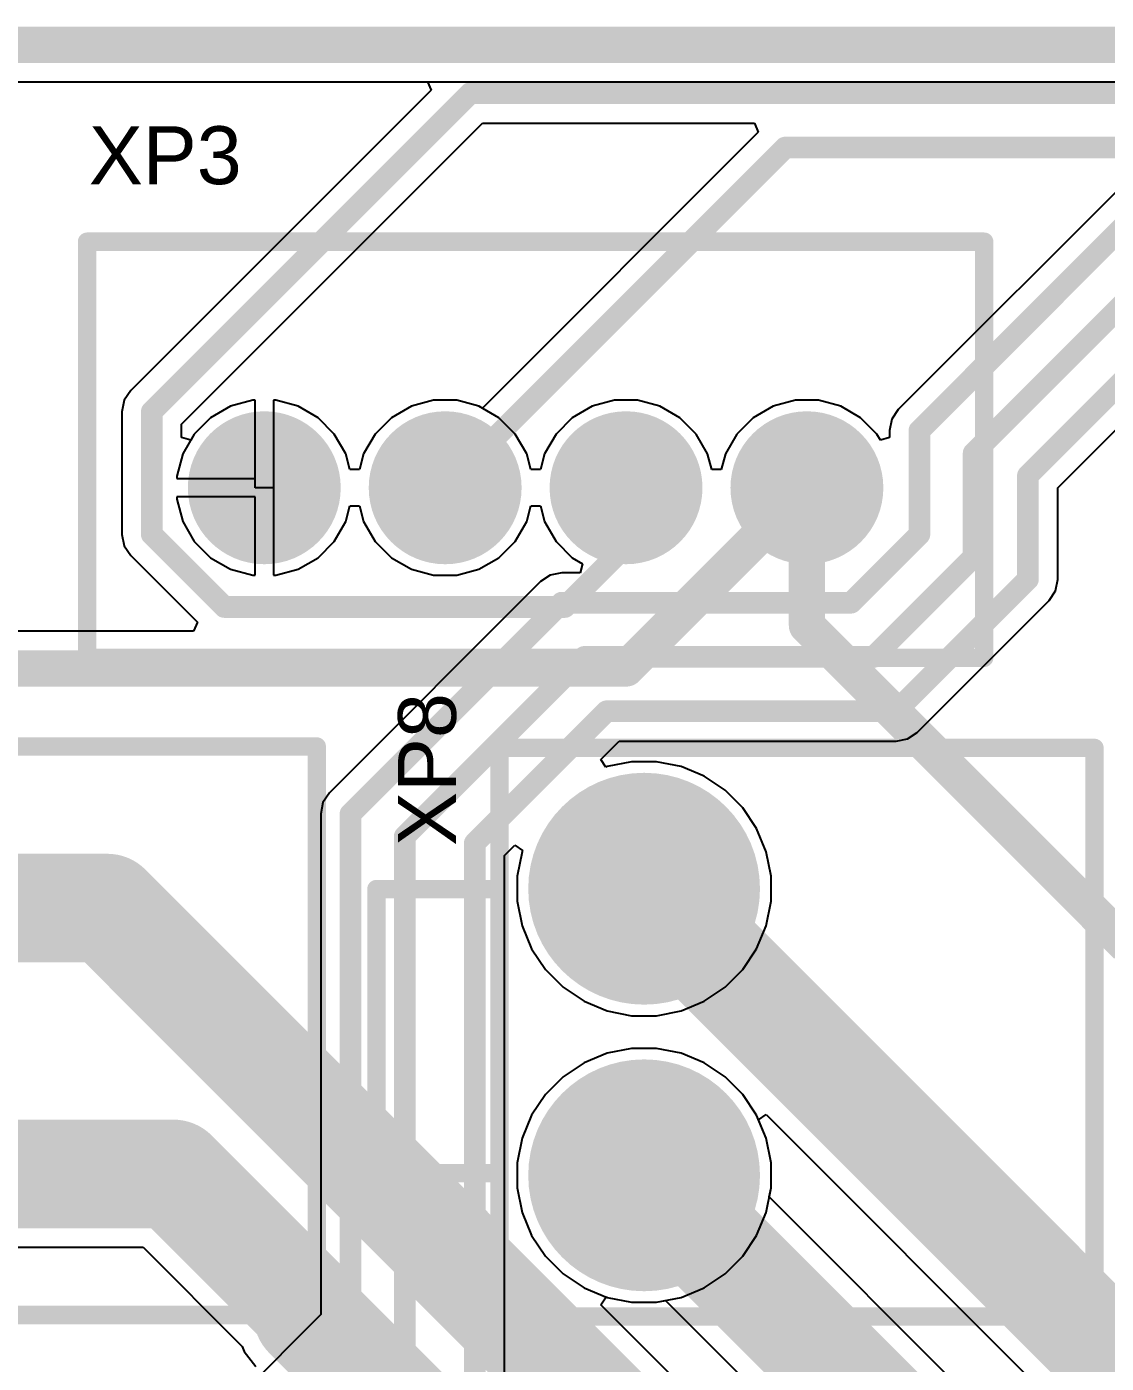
# Model space of a CAD drawing. Header units: inches. Extents: x -0.01 to 4.3, y -0.01 to 7.88.
# Drawn here: x 0.343 to 0.931, y 3.658 to 4.385 of the extents above; entities that cross this region are included whole.
import ezdxf

# ---------------------------------------------------------------- set-up
doc = ezdxf.new("R2010")
doc.units = ezdxf.units.IN
doc.header["$MEASUREMENT"] = 0
for name, color, linetype in [('Bottom Layer', 5, 'Continuous'), ('Bottom Solder', 6, 'Continuous'), ('Mechanical 1', 6, 'Continuous'), ('Multi-Layer', 9, 'Continuous'), ('Pad Holes', 156, 'Continuous'), ('Top Layer', 1, 'Continuous'), ('Top Overlay', 2, 'Continuous'), ('Top Solder', 216, 'Continuous')]:
    doc.layers.add(name, color=color, linetype=linetype)
doc.styles.add('Arial', font='', dxfattribs={"height": 0.2})
doc.styles.get('Arial').set_extended_font_data('Arial')

# ---------------------------------------------------------------- blocks, each defined once
blk = doc.blocks.new('B2P_VH_9')
at = {"layer": 'Bottom Layer'}
h = blk.add_hatch(color=5, dxfattribs=at)
edge = h.paths.add_edge_path()
edge.add_arc((-0.07795, 0), 0.05906, 0, 360)
h = blk.add_hatch(color=5, dxfattribs=at)
edge = h.paths.add_edge_path()
edge.add_arc((0.07795, 0), 0.05906, 0, 360)
at = {"layer": 'Bottom Solder'}
h = blk.add_hatch(color=6, dxfattribs=at)
edge = h.paths.add_edge_path()
edge.add_arc((-0.07795, 0), 0.06306, 0, 360)
h = blk.add_hatch(color=6, dxfattribs=at)
edge = h.paths.add_edge_path()
edge.add_arc((0.07795, 0), 0.06306, 0, 360)
at = {"layer": 'Multi-Layer'}
h = blk.add_hatch(color=9, dxfattribs=at)
edge = h.paths.add_edge_path()
edge.add_arc((-0.07795, 0), 0.05906, 0, 360)
h = blk.add_hatch(color=9, dxfattribs=at)
edge = h.paths.add_edge_path()
edge.add_arc((0.07795, 0), 0.05906, 0, 360)
at = {"layer": 'Pad Holes'}
h = blk.add_hatch(color=7, dxfattribs=at)
edge = h.paths.add_edge_path()
edge.add_arc((-0.07795, 0), 0.03248, 0, 360)
h = blk.add_hatch(color=7, dxfattribs=at)
edge = h.paths.add_edge_path()
edge.add_arc((0.07795, 0), 0.03248, 0, 360)
at = {"layer": 'Top Layer'}
h = blk.add_hatch(color=1, dxfattribs=at)
edge = h.paths.add_edge_path()
edge.add_arc((-0.07795, 0), 0.05906, 0, 360)
h = blk.add_hatch(color=1, dxfattribs=at)
edge = h.paths.add_edge_path()
edge.add_arc((0.07795, 0), 0.05906, 0, 360)
at = {"layer": 'Top Solder'}
h = blk.add_hatch(color=216, dxfattribs=at)
edge = h.paths.add_edge_path()
edge.add_arc((-0.07795, 0), 0.06306, 0, 360)
h = blk.add_hatch(color=216, dxfattribs=at)
edge = h.paths.add_edge_path()
edge.add_arc((0.07795, 0), 0.06306, 0, 360)
at = {"layer": 'Top Overlay'}
for points in [[(-0.07677, 0.14567, 0.01, 0.01, 0), (0.07776, 0.14567, 0.01, 0.01, 0)], [(-0.07677, 0.14567, 0.01, 0.01, 0), (-0.07677, 0.07874, 0.01, 0.01, 0)], [(0.07776, 0.14567, 0.01, 0.01, 0), (0.07776, 0.07874, 0.01, 0.01, 0)], [(-0.15472, 0.07874, 0.01, 0.01, 0), (0.15453, 0.07874, 0.01, 0.01, 0)], [(-0.15472, 0.07874, 0.01, 0.01, 0), (-0.15472, -0.24508, 0.01, 0.01, 0)], [(0.15453, 0.07874, 0.01, 0.01, 0), (0.15453, -0.24508, 0.01, 0.01, 0)], [(-0.15472, -0.24508, 0.01, 0.01, 0), (0.15453, -0.24508, 0.01, 0.01, 0)]]:
    blk.add_lwpolyline(points, format="xyseb", dxfattribs=at)
for points in [[(-0.07927, 0.14567, 0.005, 0.005, 1), (-0.07427, 0.14567, 0.005, 0.005, 1)], [(-0.07927, 0.14567, 0.005, 0.005, 1), (-0.07427, 0.14567, 0.005, 0.005, 1)], [(0.07526, 0.14567, 0.005, 0.005, 1), (0.08026, 0.14567, 0.005, 0.005, 1)], [(0.07526, 0.14567, 0.005, 0.005, 1), (0.08026, 0.14567, 0.005, 0.005, 1)], [(-0.15722, 0.07874, 0.005, 0.005, 1), (-0.15222, 0.07874, 0.005, 0.005, 1)], [(-0.15722, 0.07874, 0.005, 0.005, 1), (-0.15222, 0.07874, 0.005, 0.005, 1)], [(-0.07927, 0.07874, 0.005, 0.005, 1), (-0.07427, 0.07874, 0.005, 0.005, 1)], [(0.07526, 0.07874, 0.005, 0.005, 1), (0.08026, 0.07874, 0.005, 0.005, 1)], [(0.15203, 0.07874, 0.005, 0.005, 1), (0.15703, 0.07874, 0.005, 0.005, 1)], [(0.15203, 0.07874, 0.005, 0.005, 1), (0.15703, 0.07874, 0.005, 0.005, 1)], [(-0.15722, -0.24508, 0.005, 0.005, 1), (-0.15222, -0.24508, 0.005, 0.005, 1)], [(-0.15722, -0.24508, 0.005, 0.005, 1), (-0.15222, -0.24508, 0.005, 0.005, 1)], [(0.15203, -0.24508, 0.005, 0.005, 1), (0.15703, -0.24508, 0.005, 0.005, 1)], [(0.15203, -0.24508, 0.005, 0.005, 1), (0.15703, -0.24508, 0.005, 0.005, 1)]]:
    blk.add_lwpolyline(points, format="xyseb", close=True, dxfattribs=at)
blk = doc.blocks.new('B2P_VH_10')
at = {"layer": 'Bottom Layer'}
h = blk.add_hatch(color=5, dxfattribs=at)
edge = h.paths.add_edge_path()
edge.add_arc((-0.07795, 0), 0.05906, 0, 360)
h = blk.add_hatch(color=5, dxfattribs=at)
edge = h.paths.add_edge_path()
edge.add_arc((0.07795, 0), 0.05906, 0, 360)
at = {"layer": 'Bottom Solder'}
h = blk.add_hatch(color=6, dxfattribs=at)
edge = h.paths.add_edge_path()
edge.add_arc((-0.07795, 0), 0.06306, 0, 360)
h = blk.add_hatch(color=6, dxfattribs=at)
edge = h.paths.add_edge_path()
edge.add_arc((0.07795, 0), 0.06306, 0, 360)
at = {"layer": 'Multi-Layer'}
h = blk.add_hatch(color=9, dxfattribs=at)
edge = h.paths.add_edge_path()
edge.add_arc((-0.07795, 0), 0.05906, 0, 360)
h = blk.add_hatch(color=9, dxfattribs=at)
edge = h.paths.add_edge_path()
edge.add_arc((0.07795, 0), 0.05906, 0, 360)
at = {"layer": 'Pad Holes'}
h = blk.add_hatch(color=7, dxfattribs=at)
edge = h.paths.add_edge_path()
edge.add_arc((-0.07795, 0), 0.03248, 0, 360)
h = blk.add_hatch(color=7, dxfattribs=at)
edge = h.paths.add_edge_path()
edge.add_arc((0.07795, 0), 0.03248, 0, 360)
at = {"layer": 'Top Layer'}
h = blk.add_hatch(color=1, dxfattribs=at)
edge = h.paths.add_edge_path()
edge.add_arc((-0.07795, 0), 0.05906, 0, 360)
h = blk.add_hatch(color=1, dxfattribs=at)
edge = h.paths.add_edge_path()
edge.add_arc((0.07795, 0), 0.05906, 0, 360)
at = {"layer": 'Top Solder'}
h = blk.add_hatch(color=216, dxfattribs=at)
edge = h.paths.add_edge_path()
edge.add_arc((-0.07795, 0), 0.06306, 0, 360)
h = blk.add_hatch(color=216, dxfattribs=at)
edge = h.paths.add_edge_path()
edge.add_arc((0.07795, 0), 0.06306, 0, 360)
at = {"layer": 'Top Overlay'}
for points in [[(-0.07677, 0.14567, 0.01, 0.01, 0), (0.07776, 0.14567, 0.01, 0.01, 0)], [(-0.07677, 0.14567, 0.01, 0.01, 0), (-0.07677, 0.07874, 0.01, 0.01, 0)], [(0.07776, 0.14567, 0.01, 0.01, 0), (0.07776, 0.07874, 0.01, 0.01, 0)], [(-0.15472, 0.07874, 0.01, 0.01, 0), (0.15453, 0.07874, 0.01, 0.01, 0)], [(-0.15472, 0.07874, 0.01, 0.01, 0), (-0.15472, -0.24508, 0.01, 0.01, 0)], [(0.15453, 0.07874, 0.01, 0.01, 0), (0.15453, -0.24508, 0.01, 0.01, 0)], [(-0.15472, -0.24508, 0.01, 0.01, 0), (0.15453, -0.24508, 0.01, 0.01, 0)]]:
    blk.add_lwpolyline(points, format="xyseb", dxfattribs=at)
for points in [[(-0.07927, 0.14567, 0.005, 0.005, 1), (-0.07427, 0.14567, 0.005, 0.005, 1)], [(-0.07927, 0.14567, 0.005, 0.005, 1), (-0.07427, 0.14567, 0.005, 0.005, 1)], [(0.07526, 0.14567, 0.005, 0.005, 1), (0.08026, 0.14567, 0.005, 0.005, 1)], [(0.07526, 0.14567, 0.005, 0.005, 1), (0.08026, 0.14567, 0.005, 0.005, 1)], [(-0.15722, 0.07874, 0.005, 0.005, 1), (-0.15222, 0.07874, 0.005, 0.005, 1)], [(-0.15722, 0.07874, 0.005, 0.005, 1), (-0.15222, 0.07874, 0.005, 0.005, 1)], [(-0.07927, 0.07874, 0.005, 0.005, 1), (-0.07427, 0.07874, 0.005, 0.005, 1)], [(0.07526, 0.07874, 0.005, 0.005, 1), (0.08026, 0.07874, 0.005, 0.005, 1)], [(0.15203, 0.07874, 0.005, 0.005, 1), (0.15703, 0.07874, 0.005, 0.005, 1)], [(0.15203, 0.07874, 0.005, 0.005, 1), (0.15703, 0.07874, 0.005, 0.005, 1)], [(-0.15722, -0.24508, 0.005, 0.005, 1), (-0.15222, -0.24508, 0.005, 0.005, 1)], [(-0.15722, -0.24508, 0.005, 0.005, 1), (-0.15222, -0.24508, 0.005, 0.005, 1)], [(0.15203, -0.24508, 0.005, 0.005, 1), (0.15703, -0.24508, 0.005, 0.005, 1)], [(0.15203, -0.24508, 0.005, 0.005, 1), (0.15703, -0.24508, 0.005, 0.005, 1)]]:
    blk.add_lwpolyline(points, format="xyseb", close=True, dxfattribs=at)
blk = doc.blocks.new('JST_4____14')
at = {"layer": 'Bottom Layer'}
h = blk.add_hatch(color=5, dxfattribs=at)
edge = h.paths.add_edge_path()
edge.add_arc((0, 0), 0.0376, 0, 360)
h = blk.add_hatch(color=5, dxfattribs=at)
edge = h.paths.add_edge_path()
edge.add_arc((0.09843, 0), 0.0376, 0, 360)
h = blk.add_hatch(color=5, dxfattribs=at)
edge = h.paths.add_edge_path()
edge.add_arc((0.19685, 0), 0.0376, 0, 360)
h = blk.add_hatch(color=5, dxfattribs=at)
edge = h.paths.add_edge_path()
edge.add_arc((0.29528, 0), 0.0376, 0, 360)
at = {"layer": 'Bottom Solder'}
h = blk.add_hatch(color=6, dxfattribs=at)
edge = h.paths.add_edge_path()
edge.add_arc((0, 0), 0.0416, 0, 360)
h = blk.add_hatch(color=6, dxfattribs=at)
edge = h.paths.add_edge_path()
edge.add_arc((0.09843, 0), 0.0416, 0, 360)
h = blk.add_hatch(color=6, dxfattribs=at)
edge = h.paths.add_edge_path()
edge.add_arc((0.19685, 0), 0.0416, 0, 360)
h = blk.add_hatch(color=6, dxfattribs=at)
edge = h.paths.add_edge_path()
edge.add_arc((0.29528, 0), 0.0416, 0, 360)
at = {"layer": 'Multi-Layer'}
h = blk.add_hatch(color=9, dxfattribs=at)
edge = h.paths.add_edge_path()
edge.add_arc((0, 0), 0.0376, 0, 360)
h = blk.add_hatch(color=9, dxfattribs=at)
edge = h.paths.add_edge_path()
edge.add_arc((0.09843, 0), 0.0376, 0, 360)
h = blk.add_hatch(color=9, dxfattribs=at)
edge = h.paths.add_edge_path()
edge.add_arc((0.19685, 0), 0.0376, 0, 360)
h = blk.add_hatch(color=9, dxfattribs=at)
edge = h.paths.add_edge_path()
edge.add_arc((0.29528, 0), 0.0376, 0, 360)
at = {"layer": 'Pad Holes'}
h = blk.add_hatch(color=7, dxfattribs=at)
edge = h.paths.add_edge_path()
edge.add_arc((0, 0), 0.02559, 0, 360)
h = blk.add_hatch(color=7, dxfattribs=at)
edge = h.paths.add_edge_path()
edge.add_arc((0.09843, 0), 0.02559, 0, 360)
h = blk.add_hatch(color=7, dxfattribs=at)
edge = h.paths.add_edge_path()
edge.add_arc((0.19685, 0), 0.02559, 0, 360)
h = blk.add_hatch(color=7, dxfattribs=at)
edge = h.paths.add_edge_path()
edge.add_arc((0.29528, 0), 0.02559, 0, 360)
at = {"layer": 'Top Layer'}
h = blk.add_hatch(color=1, dxfattribs=at)
edge = h.paths.add_edge_path()
edge.add_arc((0, 0), 0.0376, 0, 360)
h = blk.add_hatch(color=1, dxfattribs=at)
edge = h.paths.add_edge_path()
edge.add_arc((0.09843, 0), 0.0376, 0, 360)
h = blk.add_hatch(color=1, dxfattribs=at)
edge = h.paths.add_edge_path()
edge.add_arc((0.19685, 0), 0.0376, 0, 360)
h = blk.add_hatch(color=1, dxfattribs=at)
edge = h.paths.add_edge_path()
edge.add_arc((0.29528, 0), 0.0376, 0, 360)
at = {"layer": 'Top Solder'}
h = blk.add_hatch(color=216, dxfattribs=at)
edge = h.paths.add_edge_path()
edge.add_arc((0, 0), 0.0416, 0, 360)
h = blk.add_hatch(color=216, dxfattribs=at)
edge = h.paths.add_edge_path()
edge.add_arc((0.09843, 0), 0.0416, 0, 360)
h = blk.add_hatch(color=216, dxfattribs=at)
edge = h.paths.add_edge_path()
edge.add_arc((0.19685, 0), 0.0416, 0, 360)
h = blk.add_hatch(color=216, dxfattribs=at)
edge = h.paths.add_edge_path()
edge.add_arc((0.29528, 0), 0.0416, 0, 360)
at = {"layer": 'Top Overlay'}
for points in [[(-0.09646, 0.09252, 0.01, 0.01, 0), (-0.09646, -0.13386, 0.01, 0.01, 0)], [(0.39173, 0.09252, 0.01, 0.01, 0), (-0.09646, 0.09252, 0.01, 0.01, 0)], [(0.39173, 0.09252, 0.01, 0.01, 0), (0.39173, -0.13386, 0.01, 0.01, 0)], [(0.39173, -0.13386, 0.01, 0.01, 0), (-0.09646, -0.13386, 0.01, 0.01, 0)]]:
    blk.add_lwpolyline(points, format="xyseb", dxfattribs=at)
for points in [[(-0.09896, 0.09252, 0.005, 0.005, 1), (-0.09396, 0.09252, 0.005, 0.005, 1)], [(-0.09896, 0.09252, 0.005, 0.005, 1), (-0.09396, 0.09252, 0.005, 0.005, 1)], [(0.38923, 0.09252, 0.005, 0.005, 1), (0.39423, 0.09252, 0.005, 0.005, 1)], [(0.38923, 0.09252, 0.005, 0.005, 1), (0.39423, 0.09252, 0.005, 0.005, 1)], [(-0.09896, -0.13386, 0.005, 0.005, 1), (-0.09396, -0.13386, 0.005, 0.005, 1)], [(-0.09896, -0.13386, 0.005, 0.005, 1), (-0.09396, -0.13386, 0.005, 0.005, 1)], [(0.38923, -0.13386, 0.005, 0.005, 1), (0.39423, -0.13386, 0.005, 0.005, 1)], [(0.38923, -0.13386, 0.005, 0.005, 1), (0.39423, -0.13386, 0.005, 0.005, 1)]]:
    blk.add_lwpolyline(points, format="xyseb", close=True, dxfattribs=at)

msp = doc.modelspace()

# ---------------------------------------------------------------- linework, layer by layer
at = {"layer": 'Bottom Layer'}
for p, q in [((0.11899, 4.35473), (0.98927, 4.35473)), ((0.99118, 4.35011), (0.81747, 4.1764)), ((0.90421, 4.13376), (1.0436, 4.27315)), ((0.46617, 4.18146), (0.45407, 4.17821)), ((0.46744, 4.18146), (0.46617, 4.18146)), ((0.46744, 4.13886), (0.46744, 4.18146)), ((0.47871, 4.18146), (0.47744, 4.18146)), ((0.47744, 4.18146), (0.47744, 4.13386)), ((0.49081, 4.17821), (0.47871, 4.18146)), ((0.5646, 4.18146), (0.55249, 4.17821)), ((0.57713, 4.18146), (0.5646, 4.18146)), ((0.58924, 4.17821), (0.57713, 4.18146)), ((0.66302, 4.18146), (0.65092, 4.17821)), ((0.67556, 4.18146), (0.66302, 4.18146)), ((0.68766, 4.17821), (0.67556, 4.18146)), ((0.76145, 4.18146), (0.74934, 4.17821)), ((0.77398, 4.18146), (0.76145, 4.18146)), ((0.78609, 4.17821), (0.77398, 4.18146)), ((0.45407, 4.17821), (0.44321, 4.17195)), ((0.50167, 4.17195), (0.49081, 4.17821)), ((0.55249, 4.17821), (0.54164, 4.17195)), ((0.60009, 4.17195), (0.58924, 4.17821)), ((0.65092, 4.17821), (0.64007, 4.17195)), ((0.69852, 4.17195), (0.68766, 4.17821)), ((0.74934, 4.17821), (0.73849, 4.17195)), ((0.79694, 4.17195), (0.78609, 4.17821)), ((0.81747, 4.1764), (0.81395, 4.17114)), ((0.44321, 4.17195), (0.43435, 4.16308)), ((0.51053, 4.16308), (0.50167, 4.17195)), ((0.54164, 4.17195), (0.53278, 4.16308)), ((0.60895, 4.16308), (0.60009, 4.17195)), ((0.64007, 4.17195), (0.6312, 4.16308)), ((0.70738, 4.16308), (0.69852, 4.17195)), ((0.73849, 4.17195), (0.72963, 4.16308)), ((0.8058, 4.16308), (0.79694, 4.17195)), ((0.81395, 4.17114), (0.81272, 4.16494)), ((0.43435, 4.16308), (0.42809, 4.15223)), ((0.5168, 4.15223), (0.51053, 4.16308)), ((0.53278, 4.16308), (0.52651, 4.15223)), ((0.61522, 4.15223), (0.60895, 4.16308)), ((0.6312, 4.16308), (0.62494, 4.15223)), ((0.71365, 4.15223), (0.70738, 4.16308)), ((0.72963, 4.16308), (0.72336, 4.15223)), ((0.80772, 4.15977), (0.8058, 4.16308)), ((0.81272, 4.16111), (0.80772, 4.15977)), ((0.81272, 4.16494), (0.81272, 4.16111)), ((0.42809, 4.15223), (0.42484, 4.14012)), ((0.51907, 4.14376), (0.5168, 4.15223)), ((0.52651, 4.15223), (0.52424, 4.14376)), ((0.61749, 4.14376), (0.61522, 4.15223)), ((0.62494, 4.15223), (0.62267, 4.14376)), ((0.71592, 4.14376), (0.71365, 4.15223)), ((0.72336, 4.15223), (0.72109, 4.14376)), ((0.42484, 4.14012), (0.42484, 4.13886)), ((0.42484, 4.13886), (0.46744, 4.13886)), ((0.52424, 4.14376), (0.51907, 4.14376)), ((0.62267, 4.14376), (0.61749, 4.14376)), ((0.72109, 4.14376), (0.71592, 4.14376)), ((0.47744, 4.13386), (0.47744, 4.08626)), ((0.90421, 4.08404), (0.90421, 4.13376)), ((0.46744, 4.12886), (0.42484, 4.12886)), ((0.42484, 4.12886), (0.42484, 4.12759)), ((0.42484, 4.12759), (0.42809, 4.11549)), ((0.46744, 4.08626), (0.46744, 4.12886)), ((0.5168, 4.11549), (0.51907, 4.12396)), ((0.51907, 4.12396), (0.52424, 4.12396)), ((0.52424, 4.12396), (0.52651, 4.11549)), ((0.61522, 4.11549), (0.61749, 4.12396)), ((0.61749, 4.12396), (0.62267, 4.12396)), ((0.62267, 4.12396), (0.62494, 4.11549)), ((0.42809, 4.11549), (0.43435, 4.10463)), ((0.51053, 4.10463), (0.5168, 4.11549)), ((0.52651, 4.11549), (0.53278, 4.10463)), ((0.60895, 4.10463), (0.61522, 4.11549)), ((0.62494, 4.11549), (0.6312, 4.10463)), ((0.43435, 4.10463), (0.44321, 4.09577)), ((0.50167, 4.09577), (0.51053, 4.10463)), ((0.53278, 4.10463), (0.54164, 4.09577)), ((0.60009, 4.09577), (0.60895, 4.10463)), ((0.6312, 4.10463), (0.64007, 4.09577)), ((0.44321, 4.09577), (0.45407, 4.0895)), ((0.49081, 4.0895), (0.50167, 4.09577)), ((0.54164, 4.09577), (0.55249, 4.0895)), ((0.58924, 4.0895), (0.60009, 4.09577)), ((0.64007, 4.09577), (0.64563, 4.09256)), ((0.45407, 4.0895), (0.46617, 4.08626)), ((0.46617, 4.08626), (0.46744, 4.08626)), ((0.47744, 4.08626), (0.47871, 4.08626)), ((0.47871, 4.08626), (0.49081, 4.0895)), ((0.55249, 4.0895), (0.5646, 4.08626)), ((0.5646, 4.08626), (0.57713, 4.08626)), ((0.57713, 4.08626), (0.58924, 4.0895)), ((0.62808, 4.08633), (0.62282, 4.08281)), ((0.63429, 4.08756), (0.62808, 4.08633)), ((0.64429, 4.08756), (0.63429, 4.08756)), ((0.64563, 4.09256), (0.64429, 4.08756)), ((0.62282, 4.08281), (0.50789, 3.96787)), ((0.90297, 4.07783), (0.90421, 4.08404)), ((0.82771, 4.00082), (0.89946, 4.07257)), ((0.89946, 4.07257), (0.90297, 4.07783)), ((0.82245, 3.99731), (0.82771, 4.00082)), ((0.65552, 3.98612), (0.66547, 3.99607)), ((0.66547, 3.99607), (0.81624, 3.99607)), ((0.81624, 3.99607), (0.82245, 3.99731)), ((0.65835, 3.98189), (0.65552, 3.98612)), ((0.67233, 3.9848), (0.65899, 3.98215)), ((0.68594, 3.9848), (0.67233, 3.9848)), ((0.69928, 3.98215), (0.68594, 3.9848)), ((0.65899, 3.98215), (0.65835, 3.98189)), ((0.71184, 3.97694), (0.69928, 3.98215)), ((0.72315, 3.96939), (0.71184, 3.97694)), ((0.50437, 3.96261), (0.50314, 3.95641)), ((0.50789, 3.96787), (0.50437, 3.96261)), ((0.73277, 3.95977), (0.72315, 3.96939)), ((0.50314, 3.95641), (0.50314, 3.68407)), ((0.74033, 3.94846), (0.73277, 3.95977)), ((0.74554, 3.93589), (0.74033, 3.94846)), ((0.60322, 3.93382), (0.60876, 3.93936)), ((0.60322, 3.612), (0.60322, 3.93382)), ((0.60876, 3.93936), (0.613, 3.93653)), ((0.61273, 3.93589), (0.61008, 3.92255)), ((0.613, 3.93653), (0.61273, 3.93589)), ((0.74819, 3.92255), (0.74554, 3.93589)), ((0.61008, 3.92255), (0.61008, 3.90895)), ((0.74819, 3.90895), (0.74819, 3.92255)), ((0.61008, 3.90895), (0.61273, 3.89561)), ((0.74554, 3.89561), (0.74819, 3.90895)), ((0.61273, 3.89561), (0.61794, 3.88304)), ((0.74033, 3.88304), (0.74554, 3.89561)), ((0.61794, 3.88304), (0.6255, 3.87173)), ((0.73277, 3.87173), (0.74033, 3.88304)), ((0.6255, 3.87173), (0.63511, 3.86211)), ((0.72315, 3.86211), (0.73277, 3.87173)), ((0.63511, 3.86211), (0.64642, 3.85455)), ((0.71184, 3.85455), (0.72315, 3.86211)), ((0.64642, 3.85455), (0.65899, 3.84935)), ((0.69928, 3.84935), (0.71184, 3.85455)), ((0.65899, 3.84935), (0.67233, 3.84669)), ((0.67233, 3.84669), (0.68594, 3.84669)), ((0.68594, 3.84669), (0.69928, 3.84935)), ((0.65899, 3.82624), (0.64642, 3.82104)), ((0.67233, 3.8289), (0.65899, 3.82624)), ((0.68594, 3.8289), (0.67233, 3.8289)), ((0.69928, 3.82624), (0.68594, 3.8289)), ((0.71184, 3.82104), (0.69928, 3.82624)), ((0.64642, 3.82104), (0.63511, 3.81348)), ((0.72315, 3.81348), (0.71184, 3.82104)), ((0.63511, 3.81348), (0.6255, 3.80386)), ((0.73277, 3.80386), (0.72315, 3.81348)), ((0.6255, 3.80386), (0.61794, 3.79255)), ((0.74033, 3.79255), (0.73277, 3.80386)), ((0.61794, 3.79255), (0.61273, 3.77999)), ((0.74554, 3.77999), (0.74033, 3.79255)), ((0.61273, 3.77999), (0.61008, 3.76664)), ((0.74819, 3.76664), (0.74554, 3.77999)), ((0.61008, 3.76664), (0.61008, 3.75304)), ((0.74819, 3.75304), (0.74819, 3.76664)), ((0.61008, 3.75304), (0.61273, 3.7397)), ((0.74554, 3.7397), (0.74819, 3.75304)), ((0.61273, 3.7397), (0.61794, 3.72713)), ((0.74033, 3.72713), (0.74554, 3.7397)), ((0.61794, 3.72713), (0.6255, 3.71582)), ((0.73277, 3.71582), (0.74033, 3.72713)), ((0.6255, 3.71582), (0.63511, 3.7062)), ((0.72315, 3.7062), (0.73277, 3.71582)), ((0.63511, 3.7062), (0.64642, 3.69865)), ((0.71184, 3.69865), (0.72315, 3.7062)), ((0.64642, 3.69865), (0.65899, 3.69344)), ((0.65899, 3.69344), (0.67233, 3.69079)), ((0.68594, 3.69079), (0.69928, 3.69344)), ((0.69928, 3.69344), (0.71184, 3.69865)), ((0.67233, 3.69079), (0.68594, 3.69079)), ((0.50314, 3.68407), (0.30814, 3.48907))]:
    msp.add_line(p, q, dxfattribs=at)
for points in [[(0.82894, 4.16494, 0.01181, 0.01181, 0), (1.01321, 4.34921, 0.01181, 0.01181, 0)], [(0.85846, 4.15271, 0.01181, 0.01181, 0), (1.02544, 4.31969, 0.01181, 0.01181, 0)], [(0.88799, 4.14048, 0.01181, 0.01181, 0), (1.03689, 4.28937, 0.01181, 0.01181, 0)], [(0.82894, 4.1085, 0.01181, 0.01181, 0), (0.82894, 4.16494, 0.01181, 0.01181, 0)], [(0.85846, 4.09627, 0.01181, 0.01181, 0), (0.85846, 4.15271, 0.01181, 0.01181, 0)], [(0.88799, 4.08404, 0.01181, 0.01181, 0), (0.88799, 4.14048, 0.01181, 0.01181, 0)], [(0.79178, 4.07134, 0.01181, 0.01181, 0), (0.82894, 4.1085, 0.01181, 0.01181, 0)], [(0.80401, 4.04182, 0.01181, 0.01181, 0), (0.85846, 4.09627, 0.01181, 0.01181, 0)], [(0.81624, 4.01229, 0.01181, 0.01181, 0), (0.88799, 4.08404, 0.01181, 0.01181, 0)], [(0.51935, 3.95641, 0.01181, 0.01181, 0), (0.63429, 4.07134, 0.01181, 0.01181, 0)], [(0.63429, 4.07134, 0.01181, 0.01181, 0), (0.79178, 4.07134, 0.01181, 0.01181, 0)], [(0.54888, 3.94418, 0.01181, 0.01181, 0), (0.64652, 4.04182, 0.01181, 0.01181, 0)], [(0.64652, 4.04182, 0.01181, 0.01181, 0), (0.80401, 4.04182, 0.01181, 0.01181, 0)], [(0.587, 3.94054, 0.01181, 0.01181, 0), (0.65875, 4.01229, 0.01181, 0.01181, 0)], [(0.65875, 4.01229, 0.01181, 0.01181, 0), (0.81624, 4.01229, 0.01181, 0.01181, 0)], [(0.51935, 3.67735, 0.01181, 0.01181, 0), (0.51935, 3.95641, 0.01181, 0.01181, 0)], [(0.54888, 3.66512, 0.01181, 0.01181, 0), (0.54888, 3.94418, 0.01181, 0.01181, 0)], [(0.587, 3.612, 0.01181, 0.01181, 0), (0.587, 3.94054, 0.01181, 0.01181, 0)], [(0.31961, 3.4776, 0.01181, 0.01181, 0), (0.51935, 3.67735, 0.01181, 0.01181, 0)], [(0.35847, 3.47471, 0.01181, 0.01181, 0), (0.54888, 3.66512, 0.01181, 0.01181, 0)]]:
    msp.add_lwpolyline(points, format="xyseb", dxfattribs=at)
for points in [[(0.82598, 4.16494, 0.00591, 0.00591, 1), (0.83189, 4.16494, 0.00591, 0.00591, 1)], [(0.82598, 4.16494, 0.00591, 0.00591, 1), (0.83189, 4.16494, 0.00591, 0.00591, 1)], [(0.85551, 4.15271, 0.00591, 0.00591, 1), (0.86142, 4.15271, 0.00591, 0.00591, 1)], [(0.85551, 4.15271, 0.00591, 0.00591, 1), (0.86142, 4.15271, 0.00591, 0.00591, 1)], [(0.88504, 4.14048, 0.00591, 0.00591, 1), (0.89094, 4.14048, 0.00591, 0.00591, 1)], [(0.88504, 4.14048, 0.00591, 0.00591, 1), (0.89094, 4.14048, 0.00591, 0.00591, 1)], [(0.82598, 4.1085, 0.00591, 0.00591, 1), (0.83189, 4.1085, 0.00591, 0.00591, 1)], [(0.82598, 4.1085, 0.00591, 0.00591, 1), (0.83189, 4.1085, 0.00591, 0.00591, 1)], [(0.85551, 4.09627, 0.00591, 0.00591, 1), (0.86142, 4.09627, 0.00591, 0.00591, 1)], [(0.85551, 4.09627, 0.00591, 0.00591, 1), (0.86142, 4.09627, 0.00591, 0.00591, 1)], [(0.88504, 4.08404, 0.00591, 0.00591, 1), (0.89094, 4.08404, 0.00591, 0.00591, 1)], [(0.88504, 4.08404, 0.00591, 0.00591, 1), (0.89094, 4.08404, 0.00591, 0.00591, 1)], [(0.63134, 4.07134, 0.00591, 0.00591, 1), (0.63724, 4.07134, 0.00591, 0.00591, 1)], [(0.63134, 4.07134, 0.00591, 0.00591, 1), (0.63724, 4.07134, 0.00591, 0.00591, 1)], [(0.78883, 4.07134, 0.00591, 0.00591, 1), (0.79473, 4.07134, 0.00591, 0.00591, 1)], [(0.78883, 4.07134, 0.00591, 0.00591, 1), (0.79473, 4.07134, 0.00591, 0.00591, 1)], [(0.64357, 4.04182, 0.00591, 0.00591, 1), (0.64947, 4.04182, 0.00591, 0.00591, 1)], [(0.64357, 4.04182, 0.00591, 0.00591, 1), (0.64947, 4.04182, 0.00591, 0.00591, 1)], [(0.80106, 4.04182, 0.00591, 0.00591, 1), (0.80696, 4.04182, 0.00591, 0.00591, 1)], [(0.80106, 4.04182, 0.00591, 0.00591, 1), (0.80696, 4.04182, 0.00591, 0.00591, 1)], [(0.6558, 4.01229, 0.00591, 0.00591, 1), (0.6617, 4.01229, 0.00591, 0.00591, 1)], [(0.6558, 4.01229, 0.00591, 0.00591, 1), (0.6617, 4.01229, 0.00591, 0.00591, 1)], [(0.81329, 4.01229, 0.00591, 0.00591, 1), (0.81919, 4.01229, 0.00591, 0.00591, 1)], [(0.81329, 4.01229, 0.00591, 0.00591, 1), (0.81919, 4.01229, 0.00591, 0.00591, 1)], [(0.5164, 3.95641, 0.00591, 0.00591, 1), (0.52231, 3.95641, 0.00591, 0.00591, 1)], [(0.5164, 3.95641, 0.00591, 0.00591, 1), (0.52231, 3.95641, 0.00591, 0.00591, 1)], [(0.54593, 3.94418, 0.00591, 0.00591, 1), (0.55183, 3.94418, 0.00591, 0.00591, 1)], [(0.54593, 3.94418, 0.00591, 0.00591, 1), (0.55183, 3.94418, 0.00591, 0.00591, 1)], [(0.58405, 3.94054, 0.00591, 0.00591, 1), (0.58995, 3.94054, 0.00591, 0.00591, 1)], [(0.58405, 3.94054, 0.00591, 0.00591, 1), (0.58995, 3.94054, 0.00591, 0.00591, 1)], [(0.5164, 3.67735, 0.00591, 0.00591, 1), (0.52231, 3.67735, 0.00591, 0.00591, 1)], [(0.5164, 3.67735, 0.00591, 0.00591, 1), (0.52231, 3.67735, 0.00591, 0.00591, 1)], [(0.54593, 3.66512, 0.00591, 0.00591, 1), (0.55183, 3.66512, 0.00591, 0.00591, 1)], [(0.54593, 3.66512, 0.00591, 0.00591, 1), (0.55183, 3.66512, 0.00591, 0.00591, 1)]]:
    msp.add_lwpolyline(points, format="xyseb", close=True, dxfattribs=at)
at = {"layer": 'Mechanical 1'}
for points in [[(0.11811, 4.37972, 0.00984, 0.00984, 0), (2.34814, 4.37972, 0.00984, 0.00984, 0)], [(0.11833, 4.36988, 0.00984, 0.00984, 0), (2.34835, 4.36988, 0.00984, 0.00984, 0)]]:
    msp.add_lwpolyline(points, format="xyseb", dxfattribs=at)
at = {"layer": 'Top Layer'}
for p, q in [((0.11899, 4.35473), (0.56127, 4.35473)), ((0.56318, 4.35011), (0.39975, 4.18669)), ((0.56127, 4.35473), (0.56318, 4.35011)), ((0.42744, 4.1685), (0.59114, 4.33221)), ((0.59114, 4.33221), (0.73921, 4.33221)), ((0.74128, 4.32721), (0.59117, 4.1771)), ((0.73921, 4.33221), (0.74128, 4.32721)), ((0.39624, 4.18143), (0.395, 4.17522)), ((0.39975, 4.18669), (0.39624, 4.18143)), ((0.46617, 4.18146), (0.45407, 4.17821)), ((0.46744, 4.18146), (0.46617, 4.18146)), ((0.46744, 4.13386), (0.46744, 4.18146)), ((0.47871, 4.18146), (0.47744, 4.18146)), ((0.47744, 4.18146), (0.47744, 4.13386)), ((0.49081, 4.17821), (0.47871, 4.18146)), ((0.5646, 4.18146), (0.55249, 4.17821)), ((0.57713, 4.18146), (0.5646, 4.18146)), ((0.58924, 4.17821), (0.57713, 4.18146)), ((0.395, 4.17522), (0.395, 4.1085)), ((0.45407, 4.17821), (0.44321, 4.17195)), ((0.50167, 4.17195), (0.49081, 4.17821)), ((0.55249, 4.17821), (0.54164, 4.17195)), ((0.59117, 4.1771), (0.58924, 4.17821)), ((0.42744, 4.16111), (0.42744, 4.1685)), ((0.44321, 4.17195), (0.43435, 4.16308)), ((0.51053, 4.16308), (0.50167, 4.17195)), ((0.54164, 4.17195), (0.53278, 4.16308)), ((0.43244, 4.15977), (0.42744, 4.16111)), ((0.43435, 4.16308), (0.43244, 4.15977)), ((0.5168, 4.15223), (0.51053, 4.16308)), ((0.53278, 4.16308), (0.52651, 4.15223)), ((0.51907, 4.14376), (0.5168, 4.15223)), ((0.52651, 4.15223), (0.52424, 4.14376)), ((0.52424, 4.14376), (0.51907, 4.14376)), ((0.47744, 4.13386), (0.46744, 4.13386)), ((0.395, 4.1085), (0.39624, 4.10229)), ((0.39624, 4.10229), (0.39975, 4.09703)), ((0.39975, 4.09703), (0.43602, 4.06077)), ((0.43602, 4.06077), (0.43395, 4.05577)), ((0.43395, 4.05577), (0.25241, 4.05577)), ((0.74136, 3.79007), (0.7456, 3.7929)), ((0.74554, 3.77999), (0.74136, 3.79007)), ((0.7456, 3.7929), (1.06398, 3.47451)), ((0.74819, 3.76664), (0.74554, 3.77999)), ((0.74819, 3.75304), (0.74819, 3.76664)), ((0.74721, 3.74814), (0.74819, 3.75304)), ((1.02944, 3.46592), (0.74721, 3.74814)), ((0.31232, 3.72076), (0.40645, 3.72076)), ((0.40645, 3.72076), (0.4604, 3.66681)), ((0.65559, 3.68944), (0.65842, 3.69368)), ((0.65842, 3.69368), (0.65899, 3.69344)), ((0.65899, 3.69344), (0.67233, 3.69079)), ((0.85575, 3.48928), (0.65559, 3.68944)), ((0.67233, 3.69079), (0.68594, 3.69079)), ((0.68594, 3.69079), (0.69083, 3.69176)), ((0.69083, 3.69176), (0.96138, 3.42121)), ((0.4604, 3.66681), (0.46154, 3.66408)), ((0.46154, 3.66408), (0.46787, 3.65582))]:
    msp.add_line(p, q, dxfattribs=at)
for points in [[(0.41122, 4.17522, 0.01181, 0.01181, 0), (0.58443, 4.34843, 0.01181, 0.01181, 0)], [(0.58443, 4.34843, 0.01181, 0.01181, 0), (1.67828, 4.34843, 0.01181, 0.01181, 0)], [(0.57087, 4.13386, 0.01181, 0.01181, 0), (0.75591, 4.3189, 0.01181, 0.01181, 0)], [(0.75591, 4.3189, 0.01181, 0.01181, 0), (1.66605, 4.3189, 0.01181, 0.01181, 0)], [(0.41122, 4.1085, 0.01181, 0.01181, 0), (0.41122, 4.17522, 0.01181, 0.01181, 0)], [(0.66939, 4.03554, 0.01969, 0.01969, 0), (0.76772, 4.13386, 0.01969, 0.01969, 0)], [(0.66929, 4.10229, 0.01181, 0.01181, 0), (0.66929, 4.13386, 0.01181, 0.01181, 0)], [(0.76772, 4.05891, 0.01969, 0.01969, 0), (0.76772, 4.13386, 0.01969, 0.01969, 0)], [(0.41122, 4.1085, 0.01181, 0.01181, 0), (0.45072, 4.069, 0.01181, 0.01181, 0)], [(0.636, 4.069, 0.01181, 0.01181, 0), (0.66929, 4.10229, 0.01181, 0.01181, 0)], [(0.45072, 4.069, 0.01181, 0.01181, 0), (0.636, 4.069, 0.01181, 0.01181, 0)], [(0.76772, 4.05891, 0.01969, 0.01969, 0), (0.94189, 3.88474, 0.01969, 0.01969, 0)], [(0.25241, 4.03554, 0.01969, 0.01969, 0), (0.66939, 4.03554, 0.01969, 0.01969, 0)], [(0.67913, 3.91575, 0.05906, 0.05906, 0), (1.10385, 3.49103, 0.05906, 0.05906, 0)], [(0.26721, 3.90524, 0.05906, 0.05906, 0), (0.38693, 3.90524, 0.05906, 0.05906, 0)], [(0.38693, 3.90524, 0.05906, 0.05906, 0), (0.57283, 3.71933, 0.05906, 0.05906, 0)], [(0.26654, 3.76063, 0.05906, 0.05906, 0), (0.42297, 3.76063, 0.05906, 0.05906, 0)], [(0.42297, 3.76063, 0.05906, 0.05906, 0), (0.49606, 3.68753, 0.05906, 0.05906, 0)], [(0.67913, 3.75984, 0.05906, 0.05906, 0), (1.00125, 3.43772, 0.05906, 0.05906, 0)], [(0.57283, 3.71581, 0.05906, 0.05906, 0), (0.57283, 3.71933, 0.05906, 0.05906, 0)], [(0.57283, 3.71581, 0.05906, 0.05906, 0), (0.82756, 3.46109, 0.05906, 0.05906, 0)], [(0.49606, 3.68401, 0.05906, 0.05906, 0), (0.49606, 3.68753, 0.05906, 0.05906, 0)], [(0.49606, 3.68401, 0.05906, 0.05906, 0), (0.65067, 3.52941, 0.05906, 0.05906, 0)]]:
    msp.add_lwpolyline(points, format="xyseb", dxfattribs=at)
for points in [[(0.58147, 4.34843, 0.00591, 0.00591, 1), (0.58738, 4.34843, 0.00591, 0.00591, 1)], [(0.58147, 4.34843, 0.00591, 0.00591, 1), (0.58738, 4.34843, 0.00591, 0.00591, 1)], [(0.75295, 4.3189, 0.00591, 0.00591, 1), (0.75886, 4.3189, 0.00591, 0.00591, 1)], [(0.75295, 4.3189, 0.00591, 0.00591, 1), (0.75886, 4.3189, 0.00591, 0.00591, 1)], [(0.40827, 4.17522, 0.00591, 0.00591, 1), (0.41417, 4.17522, 0.00591, 0.00591, 1)], [(0.40827, 4.17522, 0.00591, 0.00591, 1), (0.41417, 4.17522, 0.00591, 0.00591, 1)], [(0.56791, 4.13386, 0.00591, 0.00591, 1), (0.57382, 4.13386, 0.00591, 0.00591, 1)], [(0.66634, 4.13386, 0.00591, 0.00591, 1), (0.67224, 4.13386, 0.00591, 0.00591, 1)], [(0.7628, 4.13386, 0.00984, 0.00984, 1), (0.77264, 4.13386, 0.00984, 0.00984, 1)], [(0.7628, 4.13386, 0.00984, 0.00984, 1), (0.77264, 4.13386, 0.00984, 0.00984, 1)], [(0.40827, 4.1085, 0.00591, 0.00591, 1), (0.41417, 4.1085, 0.00591, 0.00591, 1)], [(0.40827, 4.1085, 0.00591, 0.00591, 1), (0.41417, 4.1085, 0.00591, 0.00591, 1)], [(0.66634, 4.10229, 0.00591, 0.00591, 1), (0.67224, 4.10229, 0.00591, 0.00591, 1)], [(0.66634, 4.10229, 0.00591, 0.00591, 1), (0.67224, 4.10229, 0.00591, 0.00591, 1)], [(0.44777, 4.069, 0.00591, 0.00591, 1), (0.45367, 4.069, 0.00591, 0.00591, 1)], [(0.44777, 4.069, 0.00591, 0.00591, 1), (0.45367, 4.069, 0.00591, 0.00591, 1)], [(0.63305, 4.069, 0.00591, 0.00591, 1), (0.63895, 4.069, 0.00591, 0.00591, 1)], [(0.63305, 4.069, 0.00591, 0.00591, 1), (0.63895, 4.069, 0.00591, 0.00591, 1)], [(0.7628, 4.05891, 0.00984, 0.00984, 1), (0.77264, 4.05891, 0.00984, 0.00984, 1)], [(0.7628, 4.05891, 0.00984, 0.00984, 1), (0.77264, 4.05891, 0.00984, 0.00984, 1)], [(0.66447, 4.03554, 0.00984, 0.00984, 1), (0.67431, 4.03554, 0.00984, 0.00984, 1)], [(0.66447, 4.03554, 0.00984, 0.00984, 1), (0.67431, 4.03554, 0.00984, 0.00984, 1)], [(0.66437, 3.91575, 0.02953, 0.02953, 1), (0.6939, 3.91575, 0.02953, 0.02953, 1)], [(0.37217, 3.90524, 0.02953, 0.02953, 1), (0.4017, 3.90524, 0.02953, 0.02953, 1)], [(0.37217, 3.90524, 0.02953, 0.02953, 1), (0.4017, 3.90524, 0.02953, 0.02953, 1)], [(0.4082, 3.76063, 0.02953, 0.02953, 1), (0.43773, 3.76063, 0.02953, 0.02953, 1)], [(0.4082, 3.76063, 0.02953, 0.02953, 1), (0.43773, 3.76063, 0.02953, 0.02953, 1)], [(0.66437, 3.75984, 0.02953, 0.02953, 1), (0.6939, 3.75984, 0.02953, 0.02953, 1)], [(0.55807, 3.71933, 0.02953, 0.02953, 1), (0.5876, 3.71933, 0.02953, 0.02953, 1)], [(0.55807, 3.71933, 0.02953, 0.02953, 1), (0.5876, 3.71933, 0.02953, 0.02953, 1)], [(0.55807, 3.71581, 0.02953, 0.02953, 1), (0.5876, 3.71581, 0.02953, 0.02953, 1)], [(0.55807, 3.71581, 0.02953, 0.02953, 1), (0.5876, 3.71581, 0.02953, 0.02953, 1)], [(0.4813, 3.68753, 0.02953, 0.02953, 1), (0.51083, 3.68753, 0.02953, 0.02953, 1)], [(0.4813, 3.68753, 0.02953, 0.02953, 1), (0.51083, 3.68753, 0.02953, 0.02953, 1)], [(0.4813, 3.68401, 0.02953, 0.02953, 1), (0.51083, 3.68401, 0.02953, 0.02953, 1)], [(0.4813, 3.68401, 0.02953, 0.02953, 1), (0.51083, 3.68401, 0.02953, 0.02953, 1)]]:
    msp.add_lwpolyline(points, format="xyseb", close=True, dxfattribs=at)

# ---------------------------------------------------------------- block references
for name, p, rotation in [('JST_4____14', (0.76772, 4.13386), 180), ('B2P_VH_10', (0.25591, 3.83858), 90), ('B2P_VH_9', (0.67913, 3.8378), 90)]:
    msp.add_blockref(name, p, dxfattribs=dict(rotation=rotation))

# ---------------------------------------------------------------- texts
at = {"layer": 'Top Overlay', "style": 'Arial'}
msp.add_text('XP3', height=0.031496, dxfattribs=at).set_placement((0.377, 4.299))
msp.add_text('XP8', height=0.031496, rotation=90, dxfattribs=at).set_placement((0.57674, 3.93902))

doc.saveas('drawing.dxf')
